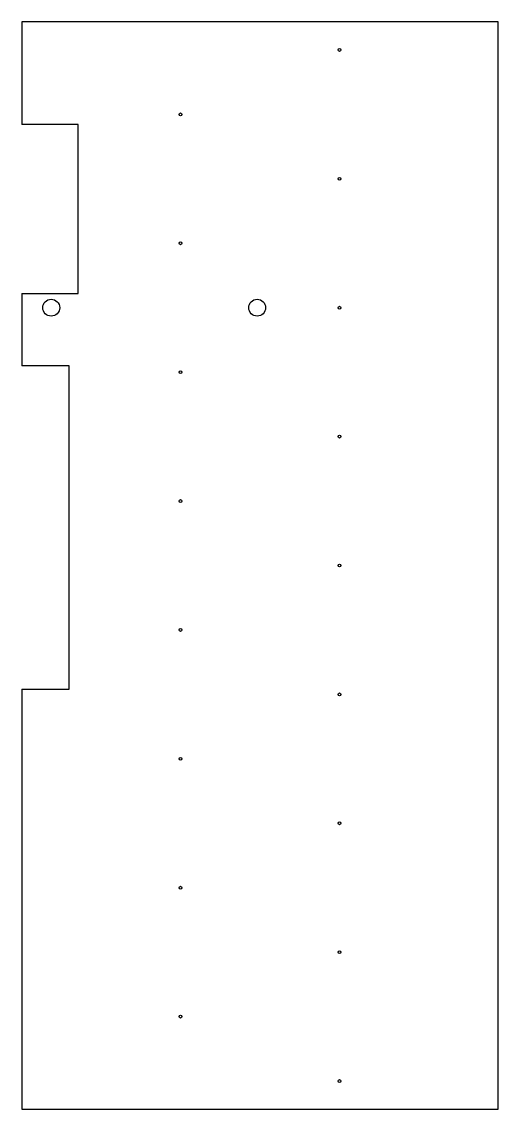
# Model space of a CAD drawing. Header units: millimetres. Extents: x -282 to 562, y -856 to 1072.
import ezdxf

# ---------------------------------------------------------------- set-up
doc = ezdxf.new("R2010")
doc.units = ezdxf.units.MM

msp = doc.modelspace()

# ---------------------------------------------------------------- linework, layer by layer
at = {"color": 7, "linetype": 'Continuous', "lineweight": 25}
for p, q in [((561.7, 1072), (-282.3, 1072)), ((-282.3, 1072), (-282.3, 890)), ((561.7, -856), (561.7, 1072)), ((-182.3, 890), (-282.3, 890)), ((-182.3, 590), (-182.3, 890)), ((-282.3, 590), (-182.3, 590)), ((-282.3, 590), (-282.3, 461.9)), ((-198.1, 461.9), (-282.3, 461.9)), ((-198.1, -111), (-198.1, 461.9)), ((-282.3, -111), (-198.1, -111)), ((-282.3, -111), (-282.3, -856)), ((-282.3, -856), (561.7, -856))]:
    msp.add_line(p, q, dxfattribs=at)
for centre, radius in [((280.4, 1022), 2.5), ((-1, 907.7), 2.5), ((280.4, 793.5), 2.5), ((-1, 679.2), 2.5), ((-230.1, 565), 15), ((134.7, 565), 15), ((280.4, 565), 2.5), ((-1, 450.7), 2.5), ((280.4, 336.4), 2.5), ((-1, 222.2), 2.5), ((280.4, 108), 2.5), ((-1, -6.3), 2.5), ((280.4, -120.5), 2.5), ((-1, -234.8), 2.5), ((280.4, -349.1), 2.5), ((-1, -463.3), 2.5), ((280.4, -577.5), 2.5), ((-1, -691.8), 2.5), ((280.4, -806), 2.5)]:
    msp.add_circle(centre, radius, dxfattribs=at)

doc.saveas('drawing.dxf')
